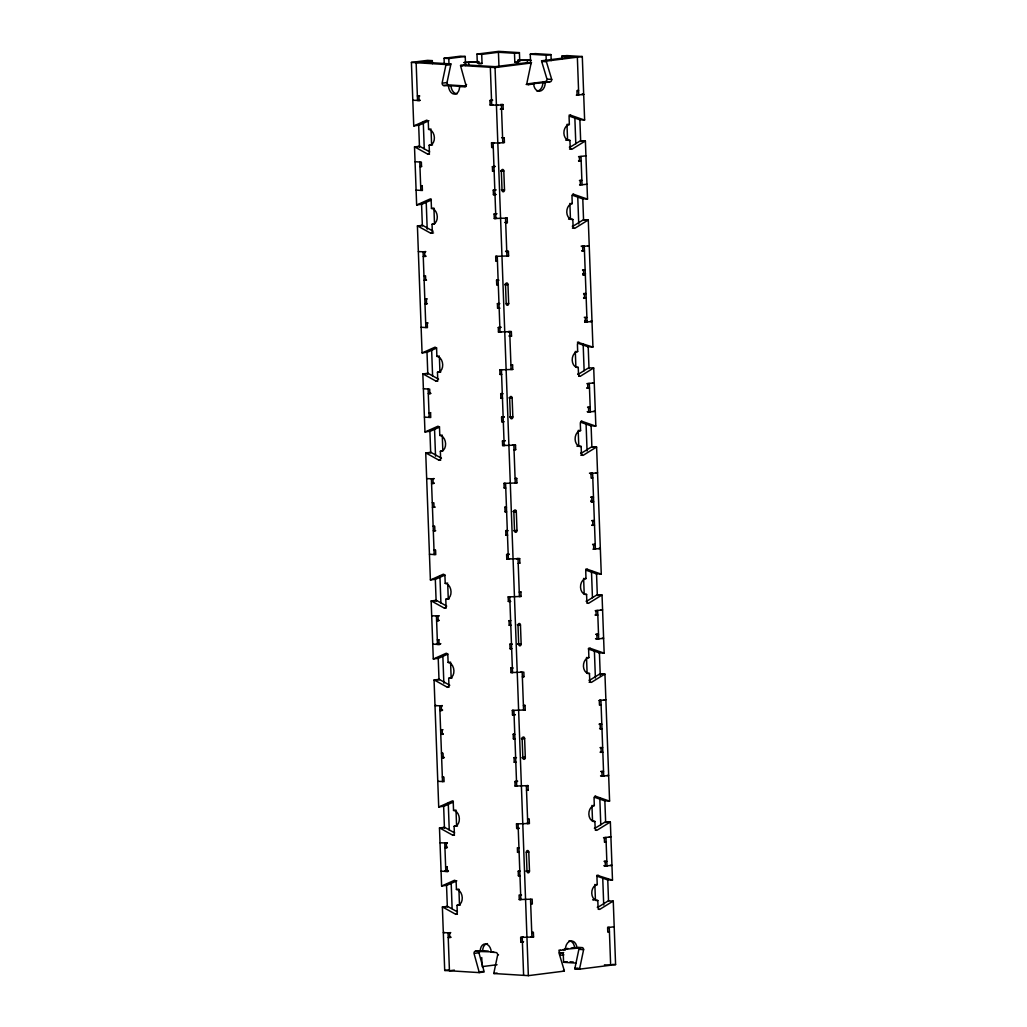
<?xml version="1.0" encoding="UTF-8"?>
<svg xmlns="http://www.w3.org/2000/svg" width="1027" height="1027" viewBox="0 0 1027 1027"><rect width="100%" height="100%" fill="white"/><g stroke="black" fill="none" stroke-linecap="round" stroke-linejoin="round"><path stroke-width="1.5" d="M466.053 85.998L448.696 84.92A2.285 1.566 82.8 0 1 447.027 82.558L450.802 64.56A2.285 1.566 82.8 0 0 450.853 63.918L445.911 64.534A2.285 1.566 82.8 0 1 445.872 65.189L442.098 83.174A2.285 1.566 82.8 0 0 443.754 85.549L462.009 86.217L459.531 86.525A7.985 5.482 82.8 0 1 454.306 94.125A7.985 5.482 82.8 0 1 448.491 85.844M491.715 105.126L490.328 67.294L526.299 62.737L531.036 63.019A2.285 1.643 -86.5 0 1 530.985 63.687L527.018 82.545A2.285 1.643 -86.5 0 0 528.751 84.599L533.693 83.97A7.985 5.764 -86.5 0 0 539.74 91.185A7.985 5.764 -86.5 0 0 545.209 82.519L550.151 81.89A2.285 1.643 -86.5 0 0 551.717 79.413L546.403 61.736A2.285 1.643 -86.5 0 1 546.313 61.094L541.576 60.798A2.285 1.643 -86.5 0 0 541.678 61.44L546.98 79.118A2.285 1.643 -86.5 0 1 545.414 81.595L526.697 83.97M488.326 951.105L480.431 950.617A2.285 1.566 82.8 0 0 478.941 952.786L484.051 971.324A2.285 1.566 82.8 0 1 484.141 971.978L479.211 972.608A2.285 1.566 82.8 0 0 479.121 971.953L473.999 953.403A2.285 1.566 82.8 0 1 475.501 951.233L480.238 951.528A7.985 5.482 82.8 0 1 485.463 943.929A7.985 5.482 82.8 0 1 491.278 952.209L496.015 952.504A2.285 1.566 82.8 0 1 497.671 954.879L493.897 972.864A2.285 1.566 82.8 0 0 493.859 973.519L528.353 975.65L564.337 971.093A2.285 1.643 -86.5 0 0 564.234 970.451L558.932 952.774A2.285 1.643 -86.5 0 1 560.498 950.296L565.441 949.667A7.985 5.764 -86.5 0 1 570.909 940.989A7.985 5.764 -86.5 0 1 576.956 948.203L581.898 947.574A2.285 1.643 -86.5 0 1 583.618 949.641L579.652 968.5A2.285 1.643 -86.5 0 0 579.613 969.154L574.876 968.859A2.285 1.643 -86.5 0 1 574.927 968.204L578.881 949.346A2.285 1.643 -86.5 0 0 577.765 947.369M569.613 147.477L580.191 140.917A2.285 1.643 -86.5 0 1 580.653 140.763L585.39 141.058L587.521 199.02L582.309 198.699L572.193 195.156M585.39 141.058A2.285 1.643 -86.5 0 0 584.928 141.213L571.911 149.287A2.285 1.643 -86.5 0 1 570.178 147.22L569.934 140.404A7.985 5.764 -86.5 0 1 563.887 133.189A7.985 5.764 -86.5 0 1 569.356 124.524L569.099 117.707A2.285 1.643 -86.5 0 1 570.665 115.229L584.145 119.941A2.272 1.643 -86.5 0 0 584.62 119.979L582.296 56.536L566.776 55.574L561.833 56.19L561.949 59.219M572.681 226.415L583.092 219.958A2.285 1.643 -86.5 0 1 583.554 219.804L588.291 220.099L592.938 346.998L587.726 346.664L577.623 343.134M588.291 220.099A2.285 1.643 -86.5 0 0 587.816 220.253L574.812 228.328A2.285 1.643 -86.5 0 1 573.079 226.261L572.835 219.457A7.985 5.764 -86.5 0 1 566.776 212.23A7.985 5.764 -86.5 0 1 572.244 203.564L572 196.748A2.285 1.643 -86.5 0 1 573.567 194.27L587.046 198.981A2.285 1.643 -86.5 0 0 587.521 199.02M578.098 374.393L588.51 367.936A2.285 1.643 -86.5 0 1 588.985 367.782L593.709 368.077L595.84 426.038L590.628 425.704L580.525 422.174M581 453.433L591.411 446.976A2.285 1.643 -86.5 0 1 591.873 446.822L596.61 447.117L601.27 574.016L596.058 573.682L585.942 570.152M596.61 447.117A2.285 1.643 -86.5 0 0 596.148 447.271L583.131 455.346A2.285 1.643 -86.5 0 1 581.41 453.279L581.154 446.463A7.985 5.764 -86.5 0 1 575.107 439.248A7.985 5.764 -86.5 0 1 580.576 430.583L580.319 423.766A2.285 1.643 -86.5 0 1 581.885 421.288L595.365 426A2.285 1.643 -86.5 0 0 595.84 426.038M587.085 601L596.841 594.954A2.285 1.643 -86.5 0 1 597.303 594.8L602.04 595.082L604.158 653.056L598.959 652.723L588.176 648.948M602.04 595.082A2.285 1.643 -86.5 0 0 601.565 595.249L588.561 603.311A2.285 1.643 -86.5 0 1 586.828 601.257L586.584 594.44A7.985 5.764 -86.5 0 1 580.525 587.226A7.985 5.764 -86.5 0 1 585.993 578.548L585.749 571.744A2.285 1.643 -86.5 0 1 587.316 569.266L600.795 573.977A2.285 1.643 -86.5 0 0 601.27 574.016M589.973 680.041L599.729 673.994A2.285 1.643 -86.5 0 1 600.204 673.84L604.942 674.136L609.589 801.034L604.377 800.701L594.274 797.17M604.942 674.136A2.285 1.643 -86.5 0 0 604.467 674.29L591.462 682.352A2.285 1.643 -86.5 0 1 589.729 680.298L589.485 673.481A7.985 5.764 -86.5 0 1 583.426 666.266A7.985 5.764 -86.5 0 1 588.895 657.588L588.651 650.784A2.285 1.643 -86.5 0 1 590.217 648.307L603.696 653.018A2.285 1.643 -86.5 0 0 604.158 653.056M595.403 828.019L605.16 821.972A2.285 1.643 -86.5 0 1 605.622 821.818L610.359 822.101L612.49 880.075L607.278 879.741L596.687 876.044M610.359 822.101A2.285 1.643 -86.5 0 0 609.897 822.255L596.88 830.329A2.285 1.643 -86.5 0 1 595.159 828.276L594.903 821.459A7.985 5.764 -86.5 0 1 588.856 814.244A7.985 5.764 -86.5 0 1 594.325 805.566L594.068 798.762A2.285 1.643 -86.5 0 1 595.634 796.284L609.114 800.996A2.285 1.643 -86.5 0 0 609.589 801.034M598.305 907.059L608.061 901.013A2.285 1.643 -86.5 0 1 608.523 900.859L613.26 901.141L615.584 964.597L579.613 969.154M428.914 120.75L419.119 125.166A2.285 1.566 82.8 0 1 418.682 125.23L413.74 125.859L411.416 62.403L427.591 60.349L432.328 60.644L432.444 63.674M431.379 199.995L422.02 204.206A2.285 1.566 82.8 0 1 421.571 204.27L416.641 204.899L414.51 146.925L419.452 146.296A2.285 1.566 82.8 0 1 419.902 146.425L429.607 151.816M436.796 347.973L427.45 352.171A2.285 1.566 82.8 0 1 427.001 352.248L422.058 352.864L417.411 225.966L422.354 225.349A2.285 1.566 82.8 0 1 422.803 225.465L433.15 231.216M439.697 427.014L430.352 431.224A2.285 1.566 82.8 0 1 429.902 431.289L424.96 431.918L422.842 373.944L427.771 373.315A2.285 1.566 82.8 0 1 428.233 373.443L438.58 379.181M445.127 574.992L435.769 579.189A2.285 1.566 82.8 0 1 435.32 579.267L430.39 579.883L425.73 452.984L430.672 452.355A2.285 1.566 82.8 0 1 431.122 452.483L441.469 458.222M448.016 654.032L438.67 658.23A2.285 1.566 82.8 0 1 438.221 658.307L433.291 658.923L431.16 600.962L436.103 600.333A2.285 1.566 82.8 0 1 436.552 600.461L446.719 606.097M453.446 802.01L444.1 806.208A2.285 1.566 82.8 0 1 443.651 806.272L438.709 806.901L434.062 680.002L438.991 679.373A2.285 1.566 82.8 0 1 439.453 679.502L449.8 685.24M456.797 880.845L447.002 885.248A2.285 1.566 82.8 0 1 446.552 885.325L441.61 885.942L439.479 827.98L444.421 827.351A2.285 1.566 82.8 0 1 444.871 827.48L454.576 832.858M492.703 100.145L489.969 100.492L490.136 105.024L498.095 105.216M496.452 105.422L503.025 104.587L503.191 109.132L500.367 109.26M576.301 95.152L583.683 94.368L582.104 94.266M582.027 94.574L583.683 94.368M493.268 147.503L491.689 147.4L491.522 142.869L499.481 143.048M584.633 322.17L587.059 322.003L584.286 246.339L581.86 246.493M587.585 245.915L589.228 245.71L582.643 246.544L582.81 251.089L584.453 250.883L581.821 250.716M583.798 274.016L585.531 273.798L582.9 274.132M506.195 303.748L508.673 303.427L507.967 284.518A1.707 1.232 -86.5 0 0 506.67 282.964A1.707 1.232 -86.5 0 0 505.502 284.826L506.195 303.748A1.707 1.232 -86.5 0 0 507.492 305.289A1.707 1.232 -86.5 0 0 508.673 303.427M585.621 321.297L587.264 321.092L584.633 321.425M590.358 321.592L592.001 321.387L590.82 321.31M592.605 383.071L594.261 382.866L586.879 383.649M586.853 387.872L589.485 388.039L587.842 388.245L587.675 383.7L589.318 383.495L590.358 411.866L587.919 412.032M593.657 411.455L595.301 411.249L588.715 412.084L588.548 407.539L587.752 407.488M592.951 549.188L595.39 549.021L592.618 473.357L590.178 473.511M595.904 472.933L597.547 472.728L590.974 473.563L591.141 478.107L592.784 477.889L591.988 477.85M516.992 530.445A1.707 1.232 -86.5 0 1 515.824 532.307A1.707 1.232 -86.5 0 1 514.527 530.766L513.834 511.844A1.707 1.232 -86.5 0 1 515.002 509.983A1.707 1.232 -86.5 0 1 516.299 511.536L516.992 530.445L513.577 530.702M598.677 548.611L600.333 548.405L593.747 549.24L593.58 544.695L592.784 544.644M600.936 610.089L602.579 609.884L595.211 610.667M595.185 614.891L597.804 615.045L596.161 615.263L595.994 610.718L597.65 610.513L598.69 638.884L596.251 639.051M601.976 638.473L603.619 638.255L597.034 639.089L596.867 634.558L596.084 634.506M600.32 704.856L601.103 704.907L599.46 705.125L599.293 700.581L600.936 700.375L603.709 776.04L601.283 776.207M604.235 699.952L605.879 699.746L599.293 700.581M607.008 775.629L608.652 775.411L602.066 776.245L601.899 771.713L601.116 771.662M609.255 837.108L610.911 836.902L603.529 837.685M605.339 842.012L606.135 842.063L604.492 842.281L604.325 837.737L605.969 837.531L607.008 865.902L604.569 866.069M610.295 865.491L611.951 865.273L605.365 866.108L605.198 861.576L604.402 861.525M444.28 64.316L444.062 58.269L460.52 56.177L465.244 56.472L465.578 65.561M477.247 61.659L476.977 54.097L498.647 51.35L519.418 52.634L519.752 61.723M432.328 60.644L416.14 62.698L417.54 100.53L420.171 100.197M444.062 58.269L448.786 58.565L465.244 56.472M476.977 54.097L481.714 54.392L503.384 51.645M498.968 66.537L498.442 52.274L514.488 53.263L519.418 52.634M530.6 63.315L530.266 54.238L535.208 53.609L550.986 54.598L551.217 60.644M445.872 65.189L449.98 64.662M478.672 61.62L464.05 62.57L478.672 61.62L478.749 63.892L482.035 63.469L481.714 54.392M459.531 86.525L464.268 86.82A2.285 1.566 82.8 0 0 465.77 84.638L460.648 66.1A2.285 1.566 82.8 0 1 460.558 65.446L465.501 64.817M530.266 54.238L546.056 55.214L550.986 54.598M461.47 65.998L462.291 65.895M514.488 53.263L514.822 62.339L517.98 62.544L517.89 60.272L530.728 60.131M514.822 62.339L518.391 61.89M517.89 60.272L531.062 60.388M541.576 60.798L572.617 56.857M531.562 62.608L527.442 63.122L527.365 60.85M460.558 65.446L495.053 67.577L531.036 63.019M546.313 61.094L582.296 56.536M442.919 83.071L447.027 82.558M443.754 85.549L447.875 85.023M465.77 84.638L466.592 84.535M465.09 86.717L465.911 86.602M418.194 95.883L417.373 95.986L419.773 95.986M545.209 82.519L531.318 83.829L533.693 83.97M412.803 100.235L419.94 100.53M492.369 100.479L489.969 100.492M490.136 105.024L492.87 104.677M413.74 125.859A2.285 1.566 82.8 0 0 414.189 125.782L426.654 120.185A2.285 1.566 82.8 0 1 428.31 122.547L428.567 129.351L431.032 129.043M415.794 146.951L419.902 146.425M414.51 146.925A2.285 1.566 82.8 0 1 414.972 147.054L427.9 154.23A2.285 1.566 82.8 0 0 429.402 152.06L429.145 145.243L431.61 144.935A7.985 5.482 82.8 0 0 432.521 144.884M502.601 138.093L504.244 137.875L504.411 142.419L502.768 142.625L501.381 104.793M491.522 142.869L493.165 142.65M497.838 143.254L504.411 142.419L503.628 142.368M427.9 154.23L429.543 154.024M491.689 147.4L493.332 147.195M421.596 166.348L419.953 166.554L421.532 166.656L421.365 162.112L415.049 161.727M494.141 171.342L492.562 171.239L492.395 166.695L495.142 166.348M494.796 166.695L492.395 166.695M578.56 156.63L585.929 155.847M492.562 171.239L494.205 171.034M501.343 171.316L503.808 171.008L504.501 189.931A1.707 1.232 -86.5 0 1 503.333 191.779A1.707 1.232 -86.5 0 1 502.036 190.239L501.343 171.316A1.707 1.232 -86.5 0 1 502.511 169.455A1.707 1.232 -86.5 0 1 503.808 171.008L500.65 170.816M578.727 161.175L581.166 161.021L578.535 160.854M422.302 185.643L420.659 185.848L422.238 185.951L422.405 190.496L416.089 190.098M495.823 194.694L493.422 194.694L493.255 190.162L496.002 189.815M495.656 190.149L493.255 190.162M430.377 199.122L431.199 199.007M502.036 190.239L504.501 189.931L501.343 189.725M579.433 180.47L581.873 180.316L581.077 180.264M493.422 194.694L495.887 194.385M579.6 185.014L586.969 184.231M416.641 204.899A2.285 1.566 82.8 0 0 417.09 204.822L429.556 199.225A2.285 1.566 82.8 0 1 431.212 201.587L431.468 208.404L433.933 208.083M505.708 222.846L507.364 222.628L507.197 218.096L494.295 218.533L494.128 214.001L496.875 213.655M496.529 213.988L494.128 214.001M418.682 225.991L422.803 225.465M417.411 225.966A2.285 1.566 82.8 0 1 417.861 226.094L430.801 233.27A2.285 1.566 82.8 0 0 432.29 231.101L432.046 224.284L434.511 223.976L433.946 208.648M494.295 218.533L496.76 218.225M430.801 233.27L433.548 232.924M425.717 251.538L423.085 251.872L425.858 327.549M418.348 251.589L425.486 251.872M426 256.07L423.252 256.416L425.653 256.416M497.427 261.012L495.848 260.909L495.682 256.378L508.583 255.928L508.416 251.384L505.579 251.525M495.682 256.378L496.503 256.262M495.848 260.909L496.67 260.807M425.769 280.05L424.125 280.255L426.526 280.243M498.3 284.851L496.721 284.749L496.555 280.204L497.376 280.101M498.955 280.204L496.555 280.204M582.733 270.332L585.159 270.178L582.527 270.011M496.721 284.749L497.543 284.646M582.861 273.939A1.707 1.181 82.8 0 1 582.964 274.568L584.941 274.312M582.9 274.877L585.326 274.71L582.964 274.568M427.283 298.857L424.819 299.178L426.398 299.268L426.564 303.812L427.386 303.71M425.807 303.607L424.985 303.71L426.564 303.812M499.982 308.203L497.582 308.203L497.415 303.671L499.058 303.466M499.815 303.658L497.415 303.671M583.593 293.786L586.019 293.632L583.657 293.491M497.582 308.203L499.225 307.997M583.76 298.331L586.186 298.177L583.554 298.01M425.692 323.004L428.092 323.004M509.88 336.355L511.523 336.137L511.356 331.605L498.454 332.042L498.288 327.51L501.035 327.151M500.688 327.497L498.288 327.51M498.454 332.042L501.202 331.695M584.864 321.092L585.685 320.989M592.001 321.387L585.416 322.221L585.249 317.677L586.892 317.471L584.273 317.304M422.058 352.864A2.285 1.566 82.8 0 0 422.508 352.8L434.973 347.19A2.285 1.566 82.8 0 1 436.642 349.565L436.886 356.369L439.363 356.061M424.112 373.969L428.233 373.443M422.842 373.944A2.285 1.566 82.8 0 1 423.291 374.072L436.231 381.248A2.285 1.566 82.8 0 0 437.72 379.079L437.476 372.262L439.941 371.954A7.985 5.482 82.8 0 0 440.84 371.902M510.933 365.111L512.576 364.893L512.743 369.438L499.841 369.887L500.008 374.419L501.587 374.521M499.841 369.887L501.484 369.669M436.231 381.248L437.874 381.043M500.008 374.419L501.651 374.213M430.749 393.264L428.285 393.572L430.685 393.572M502.46 398.36L500.881 398.258L500.714 393.713L502.37 393.508M503.114 393.713L500.714 393.713M500.881 398.258L502.537 398.052M509.662 398.335L512.139 398.027L512.832 416.936A1.707 1.232 -86.5 0 1 511.651 418.798A1.707 1.232 -86.5 0 1 510.355 417.257L509.662 398.335A1.707 1.232 -86.5 0 1 510.843 396.473A1.707 1.232 -86.5 0 1 512.139 398.027L508.981 397.834M430.634 412.661L428.991 412.867L430.57 412.97L430.737 417.501L424.421 417.116M504.141 421.712L501.741 421.712L501.574 417.18L504.321 416.834M503.975 417.167L501.574 417.18M510.355 417.257L512.832 416.936L509.674 416.744M588.548 407.539L590.191 407.334L587.56 407.167M501.741 421.712L503.397 421.506M424.96 431.918A2.285 1.566 82.8 0 0 425.409 431.841L437.874 426.244A2.285 1.566 82.8 0 1 439.543 428.606L439.787 435.409L442.252 435.101M514.039 449.865L515.682 449.646L515.515 445.115L502.614 445.551L502.447 441.007L505.194 440.66M504.848 441.007L502.447 441.007M427.014 453.01L431.122 452.483M425.73 452.984A2.285 1.566 82.8 0 1 426.192 453.112L439.12 460.289A2.285 1.566 82.8 0 0 440.622 458.119L440.365 451.302L442.842 450.994L442.278 435.666M502.614 445.551L505.091 445.243M439.12 460.289L440.776 460.083M434.036 478.556L431.404 478.89L434.177 554.567M426.667 478.595L433.805 478.89M434.318 483.088L431.571 483.435L433.972 483.422M515.092 478.621L516.735 478.402L516.902 482.947L504 483.383L504.167 487.928L505.746 488.03M504 483.383L504.835 483.281M504.167 487.928L505.002 487.825M434.922 506.953L432.444 507.274L434.845 507.261M506.619 511.87L505.053 511.767L504.886 507.222L505.708 507.12M591.051 497.35L593.49 497.196L590.859 497.029M505.053 511.767L505.875 511.664M590.897 500.354A1.707 1.181 82.8 0 1 591.282 501.587L593.259 501.33M591.218 501.895L593.657 501.728L591.282 501.587M433.959 526.081L433.137 526.183L434.716 526.286L434.883 530.831L435.705 530.728M434.126 530.625L433.304 530.728L434.883 530.831M507.479 535.324L505.913 535.221L505.746 530.689L507.389 530.471M508.147 530.677L505.746 530.689M591.911 520.805L594.351 520.65L591.976 520.496M505.913 535.221L507.556 535.016M592.078 525.349L594.517 525.195L591.886 525.028M434.845 549.92L434.01 550.023L435.589 550.125L435.756 554.657L429.453 554.272M518.199 563.374L519.842 563.155L519.675 558.624L506.786 559.06L506.619 554.516L509.353 554.169M509.02 554.516L506.619 554.516M593.58 544.695L595.224 544.49L592.592 544.323M506.786 559.06L509.52 558.714M430.39 579.883A2.285 1.566 82.8 0 0 430.839 579.819L443.305 574.209A2.285 1.566 82.8 0 1 444.961 576.583L445.217 583.387L447.682 583.079M432.444 600.975L436.552 600.461M431.16 600.962A2.285 1.566 82.8 0 1 431.61 601.09L444.55 608.266A2.285 1.566 82.8 0 0 446.039 606.097L445.795 599.28L448.26 598.972A7.985 5.482 82.8 0 0 449.171 598.921M519.251 592.117L520.894 591.911L521.061 596.456L508.172 596.892L508.339 601.437L510.74 601.437M508.172 596.892L509.816 596.687M444.55 608.266L446.193 608.061M508.339 601.437L509.983 601.231M439.068 615.712L436.436 616.046L437.476 644.43L440.108 644.096M431.699 615.751L438.837 616.046M439.068 620.282L436.603 620.59L439.004 620.578M510.791 625.379L509.212 625.276L509.045 620.732L510.689 620.526M509.212 625.276L510.855 625.071M517.993 625.353L520.458 625.045L521.151 643.955A1.707 1.232 -86.5 0 1 519.983 645.816A1.707 1.232 -86.5 0 1 518.686 644.276L517.993 625.353A1.707 1.232 -86.5 0 1 519.161 623.492A1.707 1.232 -86.5 0 1 520.458 625.045L517.3 624.84M438.953 639.68L437.309 639.885L438.888 639.988L439.055 644.52L439.877 644.417M436.449 643.659L440.84 643.698M511.651 648.833L510.072 648.73L509.905 644.199L511.549 643.98M512.306 644.186L509.905 644.199M596.867 634.558L598.523 634.352L595.891 634.185M510.072 648.73L511.716 648.525M433.291 658.923A2.285 1.566 82.8 0 0 433.728 658.859L446.206 653.249A2.285 1.566 82.8 0 1 447.862 655.624L448.106 662.428L450.583 662.12M522.358 676.87L524.001 676.665L523.834 672.133L510.945 672.569L510.778 668.025L511.6 667.922M513.179 668.025L510.778 668.025M435.332 680.015L439.453 679.502M434.062 680.002A2.285 1.566 82.8 0 1 434.511 680.131L447.451 687.307A2.285 1.566 82.8 0 0 448.94 685.137L448.696 678.321L451.161 678.013A7.985 5.482 82.8 0 0 452.073 677.961M510.945 672.569L512.589 672.364M447.451 687.307L449.094 687.102M436.231 705.459L434.999 705.613L442.136 705.908M442.367 705.575L439.736 705.908L442.509 781.586M442.637 710.106L439.903 710.453L442.303 710.44M523.411 705.626L525.067 705.421L525.233 709.965L512.332 710.402L512.499 714.946L514.899 714.946M512.332 710.402L513.153 710.299M512.499 714.946L515.246 714.599M441.43 729.645L440.609 729.748L443.009 729.735M443.24 733.971L440.776 734.292L443.176 734.279M514.951 738.875L513.372 738.785L513.205 734.241L514.026 734.138M599.383 724.369L601.809 724.202L599.177 724.048M513.372 738.785L514.193 738.683M442.29 753.099L441.469 753.202L443.048 753.304L443.215 757.849L444.036 757.733M444.37 757.4L441.636 757.746L443.215 757.849M515.811 762.342L514.232 762.239L514.065 757.695L515.708 757.49M516.465 757.695L514.065 757.695M600.243 747.823L602.669 747.669L600.307 747.515M514.232 762.239L515.875 762.034M600.41 752.367L602.836 752.2L600.204 752.046M443.163 776.938L442.342 777.041L443.921 777.144L444.088 781.675L437.772 781.29M526.517 790.379L528.173 790.174L528.006 785.629L515.105 786.079L514.938 781.534L517.685 781.188M517.338 781.534L514.938 781.534M601.899 771.713L603.542 771.508L600.911 771.341M515.105 786.079L515.926 785.976M452.445 801.124L453.266 801.021M438.709 806.901A2.285 1.566 82.8 0 0 439.158 806.837L451.623 801.227A2.285 1.566 82.8 0 1 453.292 803.602L453.536 810.406L456.001 810.098L456.591 825.99L454.114 826.299L454.37 833.102A2.285 1.566 82.8 0 1 452.868 835.285L439.941 828.096A2.285 1.566 82.8 0 0 439.479 827.98M440.763 827.993L444.871 827.48M527.583 819.135L529.226 818.93L529.393 823.474L516.491 823.911L516.658 828.455L519.059 828.442M516.491 823.911L518.134 823.705M452.868 835.285L454.525 835.067M516.658 828.455L519.123 828.147M447.4 842.731L444.768 843.064L445.808 871.448L448.44 871.114M440.031 842.769L447.169 843.064M447.4 847.288L444.922 847.609L447.336 847.596M518.943 847.853L517.364 847.75L517.531 852.294L519.174 852.089M526.312 852.371L528.789 852.063L529.483 870.973A1.707 1.232 -86.5 0 1 528.302 872.834A1.707 1.232 -86.5 0 1 527.005 871.294L526.312 852.371A1.707 1.232 -86.5 0 1 527.493 850.51A1.707 1.232 -86.5 0 1 528.789 852.063M447.284 866.698L445.641 866.904L447.22 867.006L447.374 871.538L448.208 871.435M444.768 870.678L447.656 870.318M519.97 875.851L518.391 875.749L518.224 871.204L519.867 870.999M605.198 861.576L606.841 861.358L604.21 861.204M518.391 875.749L520.034 875.543M441.61 885.942A2.285 1.566 82.8 0 0 442.059 885.877L454.525 880.267A2.285 1.566 82.8 0 1 456.181 882.642L456.437 889.446L458.902 889.138M521.498 895.043L519.097 895.043L519.264 899.588L532.166 899.138L532.333 903.683L530.689 903.888M479.211 972.608L444.704 970.464L442.38 907.021L447.323 906.392A2.285 1.566 82.8 0 1 447.772 906.52L457.477 911.899M443.664 907.034L447.772 906.52M442.38 907.021A2.285 1.566 82.8 0 1 442.842 907.136L455.77 914.325A2.285 1.566 82.8 0 0 457.272 912.156L457.015 905.339L459.493 905.031A7.985 5.482 82.8 0 0 460.391 904.98M519.264 899.588L520.92 899.382M455.77 914.325L457.413 914.12M444.563 932.477L443.317 932.632L450.455 932.914M450.686 932.593L448.054 932.927L449.441 970.759L454.383 970.143M450.969 937.125L448.221 937.471L450.622 937.458M531.742 932.644L533.385 932.439L533.552 936.983L520.65 937.42L520.817 941.964L523.218 941.952M520.65 937.42L523.398 937.073M614.197 926.765L607.612 927.599L607.779 932.131L609.435 931.925L608.639 931.874M520.817 941.964L523.565 941.618M475.501 951.233L479.609 950.72M480.238 951.528L493.743 951.901L491.278 952.209M474.821 953.3L478.941 952.786M497.671 954.879L498.493 954.776M564.927 948.832L567.982 948.447M571.051 948.062L575.826 947.459M564.606 949.32L576.956 948.203M563.862 954.828L560.164 955.303L560.074 953.03L563.643 952.581M444.704 970.464L449.12 969.912M482.087 966.625L497.055 964.725M479.121 971.953L483.229 971.426M560.074 953.03L563.232 953.223L563.566 962.312L567.263 961.837M493.859 973.519L497.145 973.095M574.876 968.859L577.983 968.474M561.833 56.19L577.354 57.153L578.74 94.998L577.161 94.895M541.678 61.44L545.619 61.684M530.202 63.635L530.985 63.687M477.311 63.173L482.035 63.469M421.083 62.069L450.853 63.918M464.14 64.842L495.258 66.665M411.416 62.403L445.911 64.534M547.763 79.169L551.717 79.413M545.414 81.595L549.355 81.839M526.119 84.432L528.751 84.599M577.79 90.402L578.573 90.453L576.93 90.658L577.097 95.203M500.662 104.433L503.025 104.587M500.56 108.965L503.191 109.132M569.086 115.127L570.665 115.229M569.305 116.115L579.408 119.658L584.62 119.979M569.356 124.524L566.981 124.37L567.572 140.263L569.934 140.404M580.974 140.969L584.928 141.213M501.625 137.721L504.244 137.875M569.394 147.169L570.178 147.22M494.051 143.023L493.101 142.958L495.874 218.635M569.549 149.133L571.128 149.236M572.771 194.219L573.567 194.27M571.063 203.487L572.244 203.564M572.835 219.457L570.46 219.303L569.882 203.41M583.875 220.009L587.816 220.253M506.401 218.045L507.197 218.096M572.296 226.21L573.079 226.261M504.732 222.474L507.364 222.628M572.437 228.174L574.016 228.276M581.128 246.146L584.286 246.339M582.027 251.037L582.81 251.089M505.785 251.23L508.416 251.384M507.004 255.826L508.583 255.928M423.958 275.711L425.537 275.814L425.704 280.345M504.822 284.325L507.967 284.518L504.912 284.787M508.724 331.439L511.356 331.605M508.134 331.708L509.713 331.811L511.099 369.643M421.121 327.254L427.437 327.652L427.271 323.107M508.891 335.983L511.523 336.137M577.405 342.145L592.463 346.959A2.285 1.643 -86.5 0 0 592.938 346.998M576.494 351.465L577.675 351.529L577.431 344.725A2.285 1.643 -86.5 0 1 578.984 342.248M593.709 368.077A2.285 1.643 -86.5 0 0 593.247 368.231L580.242 376.293A2.285 1.643 -86.5 0 1 578.509 374.239L578.252 367.422L575.89 367.281L575.313 351.388M511.78 364.855L512.576 364.893M511.947 369.386L512.743 369.438M577.713 374.187L578.509 374.239M578.663 376.203L579.446 376.254M587.046 388.193L587.842 388.245M423.381 388.745L429.697 389.13L429.864 393.675M587.2 411.673L590.358 411.866M581.102 421.237L581.885 421.288M580.576 430.583L578.201 430.429L578.792 446.321L581.154 446.463M592.194 447.027L596.148 447.271M514.732 445.063L515.515 445.115M512.293 445.217L513.872 445.32L515.259 483.152M580.614 453.228L581.41 453.279M514.899 449.608L515.682 449.646M580.768 455.192L582.348 455.295M589.459 473.152L592.618 473.357M515.952 478.351L516.735 478.402M515.323 482.844L516.902 482.947M432.277 502.729L433.856 502.832L434.023 507.364M504.886 507.222L506.465 507.325M513.141 511.33L516.299 511.536L513.243 511.805M517.043 558.457L519.675 558.624M516.453 558.727L518.032 558.829L519.418 596.661M519.059 563.104L519.842 563.155M585.737 569.163L587.316 569.266M584.812 578.483L585.993 578.548M597.624 594.992L601.565 595.249M586.584 594.44L584.209 594.299L583.631 578.406M520.111 591.86L520.894 591.911M520.278 596.405L521.061 596.456M586.045 601.206L586.828 601.257M586.982 603.221L587.778 603.273M595.378 615.212L596.161 615.263M509.045 620.732L510.624 620.834M595.532 638.691L598.69 638.884M517.993 643.762L521.151 643.955L517.736 644.211M588.638 648.204L590.217 648.307M432.739 644.134L439.055 644.52M587.714 657.524L588.895 657.588M589.485 673.481L587.11 673.34L586.533 657.447M600.525 674.046L604.467 674.29M520.612 672.236L522.191 672.338L523.577 710.171M588.946 680.246L589.729 680.298M523.218 676.613L524.001 676.665M589.087 682.21L590.666 682.313M599.357 700.273L600.936 700.375M524.271 705.369L525.067 705.421M523.654 709.862L525.233 709.965M599.614 728.605L601.976 728.746L600.333 728.952L600.166 724.42M513.205 734.241L514.784 734.344M521.459 738.349L524.617 738.554L525.31 757.464A1.707 1.232 -86.5 0 1 524.142 759.325A1.707 1.232 -86.5 0 1 522.846 757.785L522.152 738.862A1.707 1.232 -86.5 0 1 523.321 737.001A1.707 1.232 -86.5 0 1 524.617 738.554L521.562 738.824M523.731 757.374L525.31 757.464L521.896 757.721M600.551 775.847L603.709 776.04M527.21 785.591L528.006 785.629M527.377 790.122L528.173 790.174M594.851 796.233L595.634 796.284M593.144 805.502L594.325 805.566M594.903 821.459L592.54 821.318L591.95 805.425M605.956 822.011L609.897 822.255M526.761 823.307L529.393 823.474M594.363 828.224L595.159 828.276M595.301 830.24L596.096 830.278M517.531 852.294L519.11 852.384M603.85 865.71L607.008 865.902M526.325 870.78L529.483 870.973L526.068 871.23M596.957 875.222L612.015 880.036A2.285 1.643 -86.5 0 0 612.49 880.075M518.224 871.204L519.803 871.307M446 870.524L447.579 870.626M441.071 871.153L447.374 871.538M596.032 884.542L597.226 884.606L596.969 877.803A2.285 1.643 -86.5 0 1 598.536 875.325M613.26 901.141A2.285 1.643 -86.5 0 0 612.798 901.308L599.781 909.37A2.285 1.643 -86.5 0 1 598.061 907.316L597.804 900.499L595.442 900.358L594.851 884.465M597.265 907.265L598.061 907.316M531.537 903.632L532.333 903.683M598.202 909.28L598.998 909.331M607.689 927.291L609.268 927.381L610.654 965.226L604.441 964.841M532.602 932.388L533.385 932.439M531.19 936.829L533.552 936.983M578.471 947.369L581.102 947.536M579.677 949.397L583.618 949.641M563.066 949.513L565.441 949.667M558.919 950.193L560.498 950.296M570.088 961.786L573.233 961.978M612.49 964.404L615.584 964.597M563.566 962.312L576.198 963.095M574.927 968.204L578.869 968.448M563.451 970.399L564.234 970.451M563.541 971.041L564.337 971.093M579.87 119.325L580.679 141.508M582.758 197.98L583.567 220.163M588.189 346.343L589.01 368.526M591.077 424.998L591.886 447.181M596.52 573.361L597.329 595.544M599.396 652.017L600.269 675.779M604.839 800.38L605.66 822.563M607.727 879.035L608.536 901.218M581 156.476L582.039 184.847M579.344 156.682L579.51 161.226M580.229 180.521L580.383 185.065M583.516 270.383L583.683 274.928M584.376 293.838L584.543 298.382M591.847 497.402L592.014 501.933M592.707 520.856L592.874 525.4M601.026 747.874L601.193 752.419M574.876 118.375L575.8 143.716M577.752 197.017L578.74 223.95M583.143 343.801L584.132 370.734M586.083 424.035L587.072 450.969M591.462 570.819L592.451 597.753M594.402 651.054L595.39 677.987M599.794 797.838L600.782 824.771M602.733 878.072L603.722 905.005M546.056 55.214L546.274 61.273M505.541 218.302L506.927 256.134M526.35 785.848L527.75 823.68M530.523 899.357L531.909 937.189M495.053 67.577L528.353 975.65M497.261 256.468L500.033 332.145M501.42 369.977L504.193 445.654M505.579 483.486L508.365 559.163M509.751 596.995L512.524 672.672M513.911 710.504L516.684 786.181M518.07 824.013L520.843 899.691M522.23 937.523L523.616 975.355M468.787 62.865L468.877 65.137M448.786 58.565L449.017 64.611M481.753 957.549L482.035 965.11M431.083 130.365L431.61 144.935M439.402 357.383L439.941 371.954M447.733 584.402L448.26 598.972M450.596 662.685L451.161 678.013M458.928 889.703L459.493 905.031M423.278 121.995L424.267 148.928M426.218 202.229L427.206 229.162M431.61 349.013L432.598 375.946M434.549 429.247L435.538 456.181M439.928 576.031L440.917 602.965M442.868 656.266L443.857 683.199M448.26 803.05L449.248 829.983M451.2 883.284L452.124 908.625M418.952 96.089L419.119 100.633M424.664 251.974L424.831 256.519M432.983 478.993L433.15 483.537M438.015 616.149L438.182 620.693M441.315 706.011L441.482 710.543M442.188 729.85L442.355 734.382M446.334 843.167L446.501 847.699M449.633 933.029L449.8 937.561M418.669 124.87L419.478 147.054M421.545 203.526L422.367 225.696M426.988 351.889L427.797 374.072M429.877 430.531L430.685 452.714M435.307 578.907L436.128 601.077M438.195 657.55L439.004 679.733M443.638 805.925L444.447 828.096M446.514 884.568L447.336 906.751M419.786 162.022L420.826 190.393M428.118 389.028L429.158 417.411M457.233 93.816A7.985 5.482 82.8 0 1 450.956 85.523M482.703 951.22A7.985 5.482 82.8 0 1 487.478 943.608M428.567 129.363A7.985 5.482 82.8 0 1 434.382 137.644A7.985 5.482 82.8 0 1 429.145 145.243M431.468 208.404A7.985 5.482 82.8 0 1 437.284 216.684A7.985 5.482 82.8 0 1 432.046 224.284M436.886 356.369A7.985 5.482 82.8 0 1 442.701 364.662A7.985 5.482 82.8 0 1 437.476 372.262M439.787 435.409A7.985 5.482 82.8 0 1 445.602 443.703A7.985 5.482 82.8 0 1 440.365 451.302M445.217 583.387A7.985 5.482 82.8 0 1 451.033 591.68A7.985 5.482 82.8 0 1 445.795 599.28M448.106 662.428A7.985 5.482 82.8 0 1 453.921 670.721A7.985 5.482 82.8 0 1 448.696 678.321M453.536 810.406A7.985 5.482 82.8 0 1 459.351 818.699A7.985 5.482 82.8 0 1 454.114 826.299M457.49 825.939A7.985 5.482 82.8 0 1 456.591 825.99M456.437 889.446A7.985 5.482 82.8 0 1 462.253 897.739A7.985 5.482 82.8 0 1 457.015 905.339M526.299 62.737A2.285 1.643 -86.5 0 1 526.273 63.225M542.847 82.365A7.985 5.764 -86.5 0 1 536.903 91.082M569.009 940.809A7.985 5.764 -86.5 0 1 574.594 948.062M607.753 879.78A2.285 1.643 -86.5 0 1 607.278 879.741M604.852 800.739A2.285 1.643 -86.5 0 1 604.377 800.701M597.804 900.499A7.985 5.764 -86.5 0 1 591.757 893.285A7.985 5.764 -86.5 0 1 597.226 884.606M593.555 900.166A7.985 5.764 -86.5 0 1 592.656 899.742M582.784 198.725A2.285 1.643 -86.5 0 1 582.309 198.699M579.883 119.684A2.272 1.643 -86.5 0 1 579.408 119.645M569.51 219.316A7.985 5.764 -86.5 0 1 568.573 219.11M566.609 140.275A7.985 5.764 -86.5 0 1 565.684 140.07M591.103 425.743A2.285 1.643 -86.5 0 1 590.628 425.704M588.201 346.702A2.285 1.643 -86.5 0 1 587.726 346.664M577.842 446.334A7.985 5.764 -86.5 0 1 576.904 446.129M578.252 367.422A7.985 5.764 -86.5 0 1 572.206 360.207A7.985 5.764 -86.5 0 1 577.675 351.529M599.434 652.761A2.285 1.643 -86.5 0 1 598.959 652.723M596.533 573.721A2.285 1.643 -86.5 0 1 596.058 573.682"/></g></svg>
